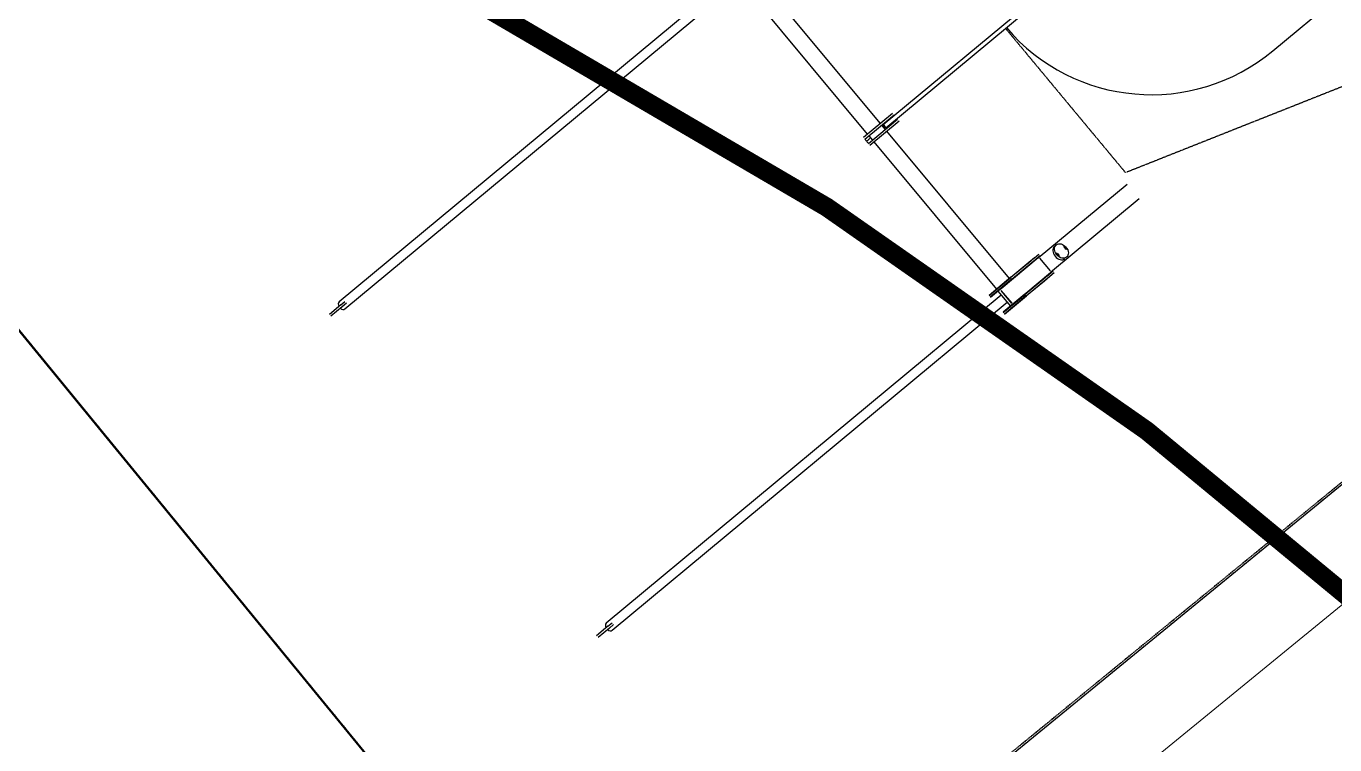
# Model space of a CAD drawing. Header units: millimetres. Extents: x 246416442 to 246896683, y 7418963194 to 7419503218.
# Drawn here: x 246838784 to 246845672, y 7419419052 to 7419422837 of the extents above; entities that cross this region are included whole.
import ezdxf
from ezdxf.lldxf.tags import DXFTag

# ---------------------------------------------------------------- set-up
doc = ezdxf.new("R2010")
doc.units = ezdxf.units.MM
for name, pattern in [('DASHED', [0.75, 0.5, -0.25]), ('DASHED2', [9.525, 6.35, -3.175]), ('HIDDEN', [9.525, 6.35, -3.175])]:
    doc.linetypes.add(name, pattern=pattern)
for name, color, linetype in [('L-Hatch Boundary', 1, 'Continuous'), ('L-HS-CONCRETE PATH', 2, 'Continuous'), ('L-ST-SHADE-SAIL', 5, 'DASHED2'), ('L-X-E-PLAY', 9, 'Continuous'), ('L-X-E-PLAY (FallZone)', 252, 'HIDDEN'), ('L-X-E-PLAY (FreeSpace)', 5, 'Continuous')]:
    doc.layers.add(name, color=color, linetype=linetype)
doc.layers.add('L-SUB-SOIL DRAINAGE', color=170, linetype='SUBSOIL', lineweight=20)
doc.styles.get("Standard").update_dxf_attribs({"font": 'arial.ttf'})
tags = doc.linetypes.add('SUBSOIL', pattern='A,12.7,-5.08,["SSD",Standard,S=2.54,R=0,X=-2.54,Y=-1.27],-6.35', length=24.13).pattern_tags.tags
tags[6] = DXFTag(74, 10)

# ---------------------------------------------------------------- blocks, each defined once
blk = doc.blocks.new('Double Skyrider - Moduplay')
at = {"layer": 'L-X-E-PLAY', "lineweight": 25}
for p, q in [((-128498.5, -681901.3), (-127890.8, -681901.3)), ((-127877, -681888.3), (-127906.5, -681888.3)), ((-127906.5, -681898.3), (-127877, -681898.3)), ((-127905.5, -681887.3), (-127876, -681887.3)), ((-127876, -681899.3), (-127905.5, -681899.3)), ((-127897.2, -681907.3), (-127897.2, -681995.3)), ((-127637.1, -681901.3), (-127890.8, -681901.3)), ((-127837.7, -681888.3), (-127876.1, -681888.3)), ((-127876.1, -681898.3), (-127837.7, -681898.3)), ((-127875.1, -681887.3), (-127837.7, -681887.3)), ((-127837.7, -681899.3), (-127875.1, -681899.3)), ((-127837.7, -681887.3), (-127714.8, -681887.3)), ((-127714.6, -681888.3), (-127837.7, -681888.3)), ((-127837.7, -681898.3), (-127714.6, -681898.3)), ((-127714.8, -681899.3), (-127837.7, -681899.3)), ((-127565.9, -681887.3), (-127714.8, -681887.3)), ((-127714.8, -681899.3), (-127565.9, -681899.3)), ((-127714.6, -681888.3), (-127564.9, -681888.3)), ((-127564.9, -681898.3), (-127714.6, -681898.3)), ((-127630.7, -681995.3), (-127630.7, -681907.3)), ((-127629.2, -681995.3), (-127629.2, -681907.3)), ((-127615.7, -682003.3), (-127615.7, -681899.3)), ((-124913.3, -681927.2), (-127615.7, -681927.2)), ((-127615.7, -681975.5), (-124913.3, -681975.5)), ((-124937.7, -681945.3), (-124909.4, -681945.3)), ((-124909.4, -681957.3), (-124937.7, -681957.3)), ((-124909.4, -681945.3), (-124832.1, -681945.3)), ((-124909.4, -681957.3), (-124832.1, -681957.3)), ((-127890.8, -682001.3), (-128498.5, -682001.3)), ((-127877, -682004.3), (-127906.5, -682004.3)), ((-127906.5, -682014.3), (-127877, -682014.3)), ((-127905.5, -682003.3), (-127876, -682003.3)), ((-127876, -682015.3), (-127905.5, -682015.3)), ((-127890.8, -682001.3), (-127637.1, -682001.3)), ((-127837.7, -682004.3), (-127876.1, -682004.3)), ((-127876.1, -682014.3), (-127837.7, -682014.3)), ((-127875.1, -682003.3), (-127837.7, -682003.3)), ((-127837.7, -682015.3), (-127875.1, -682015.3)), ((-127837.7, -682003.3), (-127714.8, -682003.3)), ((-127714.6, -682004.3), (-127837.7, -682004.3)), ((-127837.7, -682014.3), (-127714.6, -682014.3)), ((-127714.8, -682015.3), (-127837.7, -682015.3)), ((-127565.9, -682003.3), (-127714.8, -682003.3)), ((-127714.8, -682015.3), (-127565.9, -682015.3)), ((-127714.6, -682004.3), (-127564.9, -682004.3)), ((-127564.9, -682014.3), (-127714.6, -682014.3)), ((-127704.6, -682015.3), (-127704.6, -683024.3)), ((-127615.7, -683024.3), (-127615.7, -682015.3)), ((-127589.2, -683024.3), (-127788.6, -683024.3)), ((-127711.4, -683041.3), (-130656.7, -683041.3)), ((-130656.7, -683061.3), (-127711.4, -683061.3)), ((-127589.2, -683036.3), (-127788.6, -683036.3)), ((-127589.2, -683066.3), (-127788.6, -683066.3)), ((-127589.2, -683078.3), (-127788.6, -683078.3)), ((-127704.6, -683036.3), (-127704.6, -683066.3)), ((-127704.6, -683078.3), (-127704.6, -684087.3)), ((-127615.7, -683066.3), (-127615.7, -683036.3)), ((-127615.7, -684087.3), (-127615.7, -683078.3)), ((-124913.3, -684127.2), (-127615.7, -684127.2)), ((-127615.7, -684175.5), (-124913.3, -684175.5)), ((-124937.7, -684145.3), (-124909.4, -684145.3)), ((-124909.4, -684157.3), (-124937.7, -684157.3)), ((-124909.4, -684145.3), (-124832.1, -684145.3)), ((-124909.4, -684157.3), (-124832.1, -684157.3))]:
    blk.add_line(p, q, dxfattribs=at)
for centre, major_axis, ratio in [((-128007.9, -681951.3), (0, 42.5), 0.735451), ((-128034, -681951.3), (0, -10), 0.173648), ((-127981.9, -681951.3), (0, -10), 0.173648), ((-127711.4, -683051.3), (0, -10), 0.065951)]:
    blk.add_ellipse(centre, major_axis=major_axis, ratio=ratio, dxfattribs=at)
for centre, major_axis, ratio, start_param, end_param in [((-127996.1, -681951.3), (0, 42.5), 0.735451, 3.141694, 6.283187), ((-124913.3, -681951.3), (0, -24.1), 0.707107, 1.822086, 3.14159), ((-124913.3, -681951.3), (0, -24.1), 0.707107, 0, 1.319507), ((-124913.3, -684151.3), (0, 24.1), 0.707107, 4.963678, 6.283185), ((-124913.3, -684151.3), (0, 24.1), 0.707107, 3.141593, 4.4611)]:
    blk.add_ellipse(centre, major_axis=major_axis, ratio=ratio, start_param=start_param, end_param=end_param, dxfattribs=at)
at = {"layer": 'L-X-E-PLAY (FallZone)', "lineweight": 25, "ltscale": 0.15}
for p, q in [((-131906.9, -680951.3), (-128536.9, -682051.3)), ((-128531.3, -682051.3), (-128531.3, -683041.3)), ((-127710.8, -683051.3), (-127704.6, -683051.3)), ((-127615.7, -683051.3), (-127589.2, -683051.3)), ((-127589.2, -683036.3), (-127589.2, -683066.3))]:
    blk.add_line(p, q, dxfattribs=at)
at = {"layer": 'L-X-E-PLAY (FreeSpace)', "color": 253, "lineweight": 25}
blk.add_line((-129536.9, -682051.3), (-151281.3, -682051.3), dxfattribs=at)
blk.add_arc((-129536.9, -683051.3), 1000, 0.57298, 90, dxfattribs=at)

msp = doc.modelspace()

# ---------------------------------------------------------------- linework, layer by layer
at = {"layer": 'L-Hatch Boundary', "linetype": 'DASHED', "lineweight": 35, "ltscale": 5, "flags": 128}
msp.add_lwpolyline([(246836871.6, 7419423527.5), (246844538.8, 7419429815.4), (246844538.8, 7419429815.4, -0.414214), (246847353.3, 7419429535.5), (246849887.9, 7419426441, -0.414214), (246849607.9, 7419423626.4), (246841932.5, 7419417345.4)], format="xyb", close=True, dxfattribs=at)
at = {"layer": 'L-Hatch Boundary', "flags": 128}
for points in [[(246836871.6, 7419423527.5), (246841938.7, 7419417336.8), (246849675, 7419423673.2, 0.399431), (246849887.9, 7419426441), (246847353.3, 7419429535.5, 0.396979), (246844640.3, 7419429889.8), (246836871.6, 7419423527.5)], [(246835860.8, 7419424775.6, -0.000269), (246835856, 7419424761.4), (246846358.7, 7419411938.4, -0.35871), (246852256.8, 7419416287.6, -1.730144), (246868366.8, 7419412873.4, 0.258757), (246866446.1, 7419413436.8, 0.137355), (246866072.8, 7419415591, 0.22796), (246866302.3, 7419417492.1, 1.29869), (246858602.3, 7419422315.7, 0.713076), (246854528.2, 7419416215.3, -0.461319), (246853810.8, 7419414199.1, 0.420899), (246850456.1, 7419406470.3, 0.447091), (246837066.9, 7419394612.7, 0.060042), (246832898.3, 7419396262.7, 0.184364), (246835510.4, 7419402898.1, 0.864723), (246835662, 7419414771.5, -0.141363), (246832434.9, 7419419279.2, 0.001039), (246835860.7, 7419424775.2, -0.000003)]]:
    msp.add_lwpolyline(points, format="xyb", close=True, dxfattribs=at)
at = {"layer": 'L-HS-CONCRETE PATH', "ltscale": 0.5}
msp.add_line((246846358.8, 7419411938.4), (246835856, 7419424761.4), dxfattribs=at)
at = {"layer": 'L-ST-SHADE-SAIL', "ltscale": 0.5, "const_width": 100, "flags": 128}
msp.add_lwpolyline([(246850735.6, 7419425138.6, -0.185051), (246846025.4, 7419430862, -0.142515), (246837462.7, 7419424554.7, -0.100603), (246846264.8, 7419419399.1, -0.197368), (246850735.6, 7419425138.6, 24.185164)], format="xyb", dxfattribs=at)
at = {"layer": 'L-SUB-SOIL DRAINAGE', "ltscale": 0.75, "flags": 128}
msp.add_lwpolyline([(246836375.8, 7419368838, 0.049859), (246836452.7, 7419367265, 1.020543), (246838457.4, 7419363126.5, 0.507423), (246850958.7, 7419364620.6, 0.34783), (246860630.1, 7419364185, 0.95316), (246871514.2, 7419375336.2, 0.546089), (246865357.3, 7419391537), (246864331.6, 7419392202.5, 0.150991), (246858079.6, 7419390951.1, -0.535883), (246847993.3, 7419386178.8, -0.984857), (246841094.3, 7419392263.5, 0.048323), (246837369.4, 7419394790.3, -0.782041), (246859516.8, 7419399812.1, 0.326657), (246863339.2, 7419409468.3, 2.547694), (246851636.6, 7419416690.1, 0.258508), (246846203.9, 7419412601.5), (246842481.4, 7419417148.5), (246849924.6, 7419423239.5, 0.226894), (246850840.6, 7419425193.4), (246863936.9, 7419436077.3, 0.937903), (246860987.8, 7419443087, 0.16139), (246859063.4, 7419444536.1, 0.543513), (246850931.8, 7419449690.9, 0.965246), (246840526, 7419449656.9, 0.686425), (246830418.6, 7419442236.6), (246830214.5, 7419441333.6, 0.069561), (246826929.1, 7419442860.9), (246826948.5, 7419447931.5)], format="xyb", dxfattribs=at)

# ---------------------------------------------------------------- block references
at = {"layer": 'L-X-E-PLAY', "rotation": 219.7286644497561}
msp.add_blockref('Double Skyrider - Moduplay', (247181655.6, 7418815360.8), dxfattribs=at)

doc.saveas('drawing.dxf')
